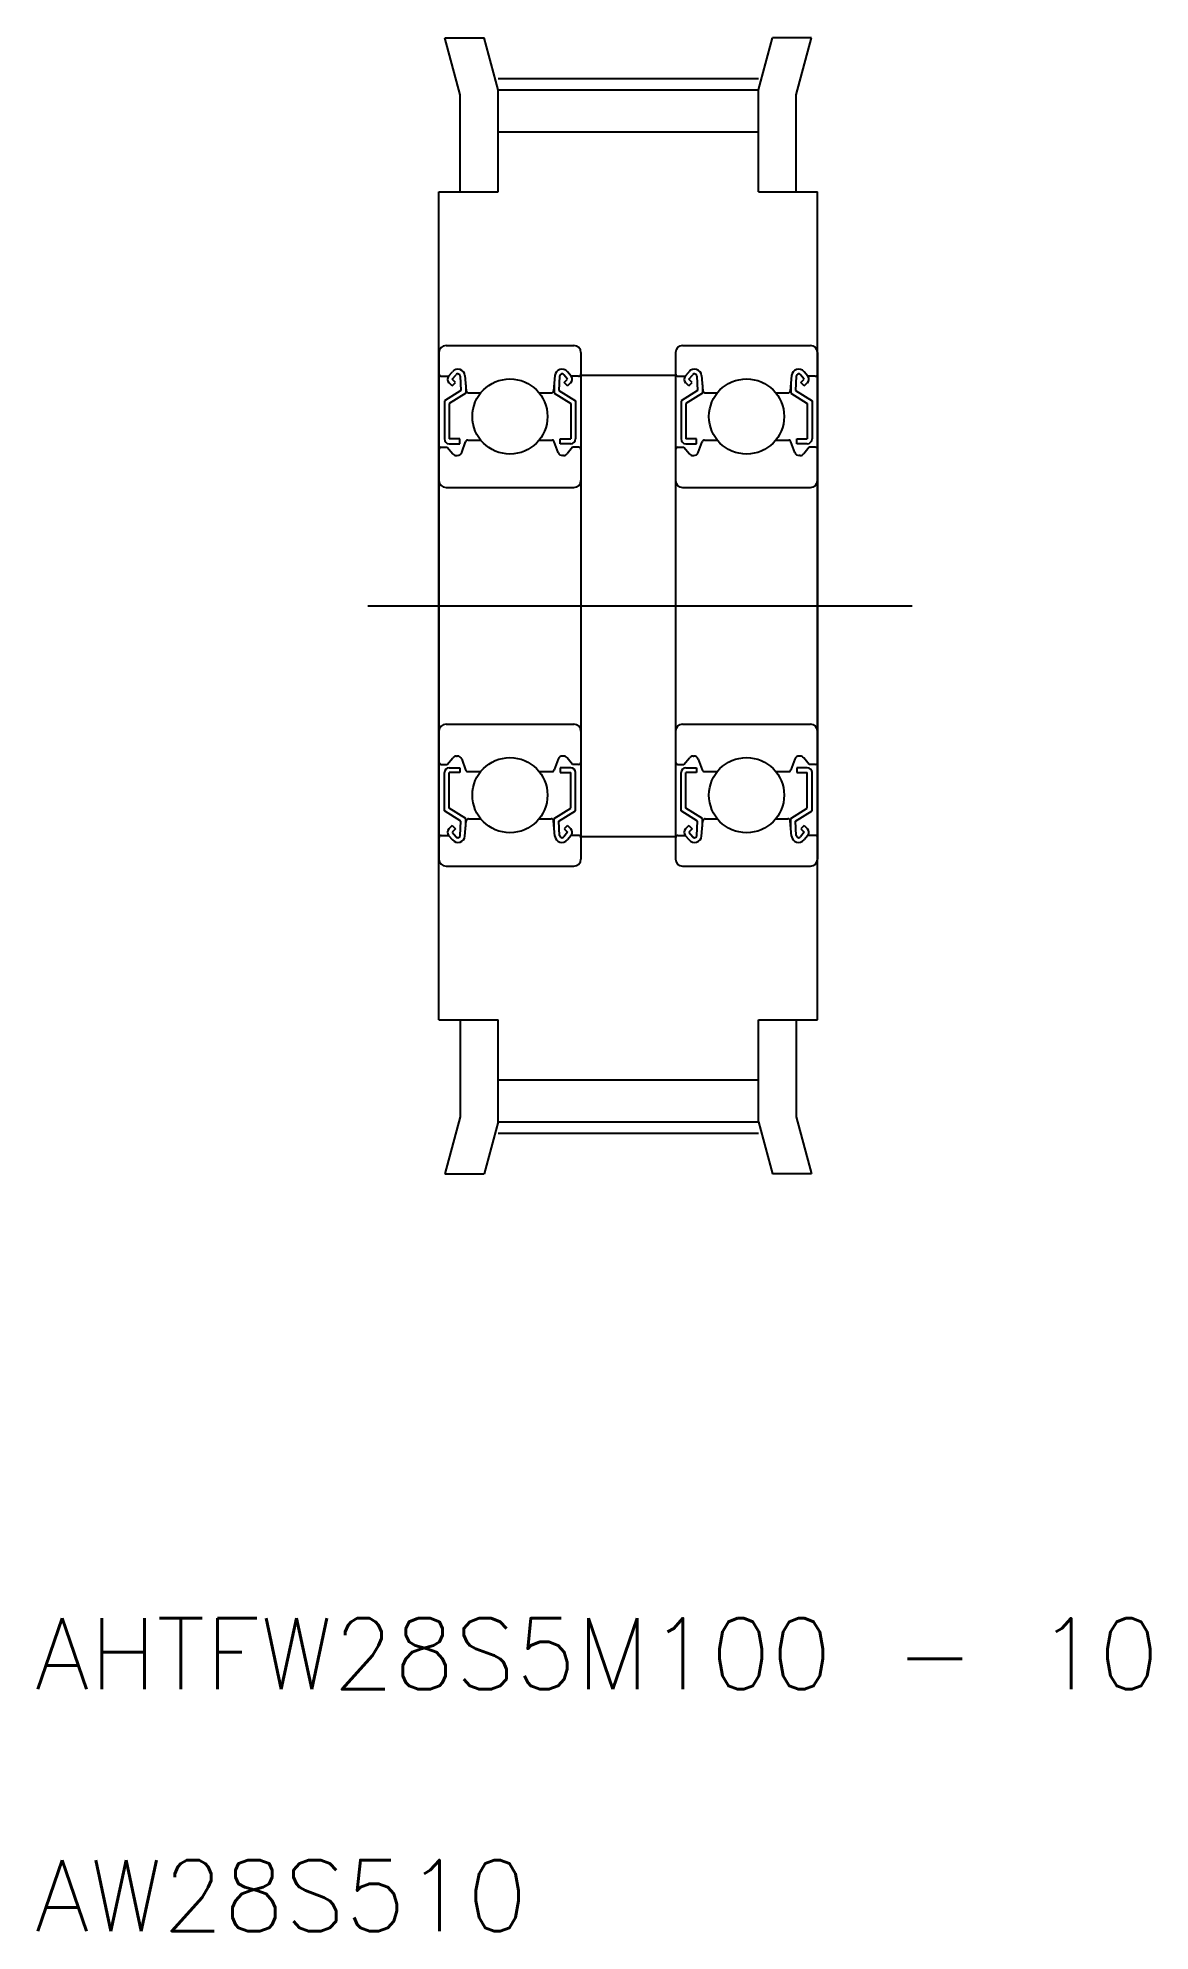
# Model space of a CAD drawing. Extents: x 22 to 69, y 0.3 to 80.3.
import ezdxf
from ezdxf.enums import TextEntityAlignment as Align

# ---------------------------------------------------------------- set-up
doc = ezdxf.new("R2010")
doc.units = 0
doc.linetypes.add('CENTER', pattern=[50.8, 31.75, -6.35, 6.35, -6.35])
doc.layers.get('0').update_dxf_attribs({"linetype": 'CONTINUOUS'})
doc.layers.add('CENTER', color=1, linetype='CONTINUOUS')
doc.styles.get("Standard").update_dxf_attribs({"font": 'txt.shx', "bigfont": 'bigfont.shx'})

msp = doc.modelspace()

# ---------------------------------------------------------------- linework, layer by layer
at = {"color": 7, "linetype": 'CONTINUOUS'}
for p, q in [((39.83, 77.906), (39.184, 80.317)), ((39.184, 80.317), (40.841, 80.317)), ((41.43, 78.117), (40.841, 80.317)), ((52.43, 78.117), (53.02, 80.317)), ((54.676, 80.317), (53.02, 80.317)), ((54.03, 77.906), (54.676, 80.317)), ((39.83, 73.817), (39.83, 77.906)), ((41.43, 78.117), (52.43, 78.117)), ((41.43, 73.817), (41.43, 78.117)), ((52.43, 73.817), (52.43, 78.117)), ((54.03, 73.817), (54.03, 77.906)), ((41.43, 76.347), (52.43, 76.347)), ((38.93, 38.817), (38.93, 73.817)), ((38.93, 73.817), (41.43, 73.817)), ((52.43, 73.817), (54.93, 73.817)), ((54.93, 38.817), (54.93, 73.817)), ((39.23, 67.317), (44.63, 67.317)), ((49.23, 67.317), (54.63, 67.317)), ((38.93, 67.017), (38.93, 45.617)), ((44.93, 67.017), (44.93, 45.617)), ((48.93, 67.017), (48.93, 45.617)), ((54.93, 67.017), (54.93, 45.617)), ((39.03, 66.017), (39.34, 66.017)), ((39.34, 66.017), (39.502, 66.21)), ((39.493, 65.606), (39.352, 65.747)), ((39.493, 65.888), (39.656, 66.082)), ((39.635, 65.747), (39.493, 65.888)), ((39.493, 65.606), (39.635, 65.747)), ((39.829, 66.027), (39.862, 65.415)), ((40.028, 66.045), (40.083, 65.408)), ((40.062, 65.651), (40.062, 65.304)), ((43.832, 66.045), (43.777, 65.408)), ((43.798, 65.651), (43.798, 65.304)), ((44.031, 66.027), (43.998, 65.415)), ((44.367, 65.888), (44.204, 66.082)), ((44.225, 65.747), (44.367, 65.888)), ((44.367, 65.606), (44.225, 65.747)), ((44.52, 66.017), (44.358, 66.21)), ((44.367, 65.606), (44.508, 65.747)), ((44.83, 66.017), (44.52, 66.017)), ((44.93, 66.067), (48.93, 66.067)), ((49.03, 66.017), (49.34, 66.017)), ((49.34, 66.017), (49.502, 66.21)), ((49.493, 65.606), (49.352, 65.747)), ((49.493, 65.888), (49.656, 66.082)), ((49.635, 65.747), (49.493, 65.888)), ((49.493, 65.606), (49.635, 65.747)), ((49.829, 66.027), (49.862, 65.415)), ((50.028, 66.045), (50.083, 65.408)), ((50.062, 65.651), (50.062, 65.304)), ((53.832, 66.045), (53.777, 65.408)), ((53.798, 65.651), (53.798, 65.304)), ((54.031, 66.027), (53.998, 65.415)), ((54.367, 65.888), (54.204, 66.082)), ((54.225, 65.747), (54.367, 65.888)), ((54.367, 65.606), (54.225, 65.747)), ((54.52, 66.017), (54.358, 66.21)), ((54.367, 65.606), (54.508, 65.747)), ((54.83, 66.017), (54.52, 66.017)), ((39.862, 65.415), (39.162, 64.978)), ((39.162, 64.978), (39.162, 63.367)), ((40.062, 65.304), (39.362, 64.867)), ((39.362, 64.867), (39.362, 63.367)), ((40.183, 65.317), (40.697, 65.317)), ((43.163, 65.317), (43.677, 65.317)), ((43.798, 65.304), (44.498, 64.867)), ((43.998, 65.415), (44.698, 64.978)), ((44.498, 64.867), (44.498, 63.367)), ((44.698, 64.978), (44.698, 63.367)), ((49.862, 65.415), (49.162, 64.978)), ((49.162, 64.978), (49.162, 63.367)), ((50.062, 65.304), (49.362, 64.867)), ((49.362, 64.867), (49.362, 63.367)), ((50.183, 65.317), (50.697, 65.317)), ((53.163, 65.317), (53.677, 65.317)), ((53.798, 65.304), (54.498, 64.867)), ((53.998, 65.415), (54.698, 64.978)), ((54.498, 64.867), (54.498, 63.367)), ((54.698, 64.978), (54.698, 63.367)), ((39.812, 63.367), (39.362, 63.367)), ((39.812, 63.167), (39.812, 63.367)), ((39.891, 62.799), (40.055, 63.251)), ((40.149, 63.317), (40.697, 63.317)), ((43.163, 63.317), (43.711, 63.317)), ((43.969, 62.799), (43.805, 63.251)), ((44.048, 63.167), (44.048, 63.367)), ((44.048, 63.367), (44.498, 63.367)), ((49.812, 63.367), (49.362, 63.367)), ((49.812, 63.167), (49.812, 63.367)), ((49.891, 62.799), (50.055, 63.251)), ((50.149, 63.317), (50.697, 63.317)), ((53.163, 63.317), (53.711, 63.317)), ((53.969, 62.799), (53.805, 63.251)), ((54.048, 63.367), (54.498, 63.367)), ((54.048, 63.167), (54.048, 63.367)), ((39.03, 63.017), (39.28, 63.017)), ((39.28, 63.017), (39.514, 62.738)), ((39.362, 63.167), (39.812, 63.167)), ((39.667, 62.667), (39.703, 62.667)), ((44.498, 63.167), (44.048, 63.167)), ((44.193, 62.667), (44.157, 62.667)), ((44.58, 63.017), (44.346, 62.738)), ((44.83, 63.017), (44.58, 63.017)), ((49.03, 63.017), (49.28, 63.017)), ((49.28, 63.017), (49.514, 62.738)), ((49.362, 63.167), (49.812, 63.167)), ((49.667, 62.667), (49.703, 62.667)), ((54.498, 63.167), (54.048, 63.167)), ((54.193, 62.667), (54.157, 62.667)), ((54.58, 63.017), (54.346, 62.738)), ((54.83, 63.017), (54.58, 63.017)), ((39.23, 61.317), (44.63, 61.317)), ((49.23, 61.317), (54.63, 61.317)), ((39.23, 51.317), (44.63, 51.317)), ((49.23, 51.317), (54.63, 51.317)), ((39.03, 49.617), (39.28, 49.617)), ((39.28, 49.617), (39.514, 49.896)), ((39.667, 49.967), (39.703, 49.967)), ((39.891, 49.835), (40.055, 49.383)), ((43.969, 49.835), (43.805, 49.383)), ((44.193, 49.967), (44.157, 49.967)), ((44.58, 49.617), (44.346, 49.896)), ((44.83, 49.617), (44.58, 49.617)), ((49.03, 49.617), (49.28, 49.617)), ((49.28, 49.617), (49.514, 49.896)), ((49.667, 49.967), (49.703, 49.967)), ((49.891, 49.835), (50.055, 49.383)), ((53.969, 49.835), (53.805, 49.383)), ((54.193, 49.967), (54.157, 49.967)), ((54.58, 49.617), (54.346, 49.896)), ((54.83, 49.617), (54.58, 49.617)), ((39.162, 47.656), (39.162, 49.267)), ((39.362, 49.467), (39.812, 49.467)), ((39.812, 49.267), (39.362, 49.267)), ((39.362, 47.767), (39.362, 49.267)), ((39.812, 49.467), (39.812, 49.267)), ((40.149, 49.317), (40.697, 49.317)), ((43.163, 49.317), (43.711, 49.317)), ((44.048, 49.467), (44.048, 49.267)), ((44.498, 49.467), (44.048, 49.467)), ((44.048, 49.267), (44.498, 49.267)), ((44.498, 47.767), (44.498, 49.267)), ((44.698, 47.656), (44.698, 49.267)), ((49.162, 47.656), (49.162, 49.267)), ((49.362, 49.467), (49.812, 49.467)), ((49.362, 47.767), (49.362, 49.267)), ((49.812, 49.267), (49.362, 49.267)), ((49.812, 49.467), (49.812, 49.267)), ((50.149, 49.317), (50.697, 49.317)), ((53.163, 49.317), (53.711, 49.317)), ((54.498, 49.467), (54.048, 49.467)), ((54.048, 49.467), (54.048, 49.267)), ((54.048, 49.267), (54.498, 49.267)), ((54.498, 47.767), (54.498, 49.267)), ((54.698, 47.656), (54.698, 49.267)), ((39.862, 47.219), (39.162, 47.656)), ((40.062, 47.33), (39.362, 47.767)), ((39.712, 47.548), (39.712, 47.548)), ((39.829, 46.607), (39.862, 47.219)), ((39.887, 47.439), (39.887, 47.439)), ((40.028, 46.589), (40.083, 47.226)), ((40.062, 46.983), (40.062, 47.33)), ((40.183, 47.317), (40.697, 47.317)), ((43.163, 47.317), (43.677, 47.317)), ((43.832, 46.589), (43.777, 47.226)), ((43.798, 47.33), (44.498, 47.767)), ((43.798, 46.983), (43.798, 47.33)), ((43.998, 47.219), (44.698, 47.656)), ((44.031, 46.607), (43.998, 47.219)), ((49.862, 47.219), (49.162, 47.656)), ((50.062, 47.33), (49.362, 47.767)), ((49.712, 47.548), (49.712, 47.548)), ((49.829, 46.607), (49.862, 47.219)), ((49.887, 47.439), (49.887, 47.439)), ((50.028, 46.589), (50.083, 47.226)), ((50.062, 46.983), (50.062, 47.33)), ((50.183, 47.317), (50.697, 47.317)), ((53.163, 47.317), (53.677, 47.317)), ((53.832, 46.589), (53.777, 47.226)), ((53.798, 47.33), (54.498, 47.767)), ((53.798, 46.983), (53.798, 47.33)), ((53.998, 47.219), (54.698, 47.656)), ((54.031, 46.607), (53.998, 47.219)), ((39.03, 46.617), (39.34, 46.617)), ((39.34, 46.617), (39.502, 46.424)), ((39.493, 47.028), (39.352, 46.887)), ((39.493, 47.028), (39.635, 46.887)), ((39.635, 46.887), (39.493, 46.746)), ((39.493, 46.746), (39.656, 46.552)), ((44.367, 46.746), (44.204, 46.552)), ((44.367, 47.028), (44.225, 46.887)), ((44.225, 46.887), (44.367, 46.746)), ((44.52, 46.617), (44.358, 46.424)), ((44.367, 47.028), (44.508, 46.887)), ((44.83, 46.617), (44.52, 46.617)), ((44.93, 46.567), (48.93, 46.567)), ((49.03, 46.617), (49.34, 46.617)), ((49.34, 46.617), (49.502, 46.424)), ((49.493, 47.028), (49.352, 46.887)), ((49.493, 47.028), (49.635, 46.887)), ((49.635, 46.887), (49.493, 46.746)), ((49.493, 46.746), (49.656, 46.552)), ((54.367, 46.746), (54.204, 46.552)), ((54.367, 47.028), (54.225, 46.887)), ((54.225, 46.887), (54.367, 46.746)), ((54.52, 46.617), (54.358, 46.424)), ((54.367, 47.028), (54.508, 46.887)), ((54.83, 46.617), (54.52, 46.617)), ((39.23, 45.317), (44.63, 45.317)), ((49.23, 45.317), (54.63, 45.317)), ((38.93, 38.817), (41.43, 38.817)), ((39.83, 38.817), (39.83, 34.728)), ((41.43, 34.517), (41.43, 38.817)), ((52.43, 34.517), (52.43, 38.817)), ((52.43, 38.817), (54.93, 38.817)), ((54.03, 38.817), (54.03, 34.728)), ((41.43, 36.287), (52.43, 36.287)), ((39.83, 34.728), (39.184, 32.317)), ((41.43, 34.517), (40.841, 32.317)), ((41.43, 34.517), (52.43, 34.517)), ((52.43, 34.517), (53.02, 32.317)), ((54.03, 34.728), (54.676, 32.317)), ((39.184, 32.317), (40.841, 32.317)), ((54.676, 32.317), (53.02, 32.317))]:
    msp.add_line(p, q, dxfattribs=at)
for centre in [(41.93, 64.317), (51.93, 64.317), (41.93, 48.317), (51.93, 48.317)]:
    msp.add_circle(centre, 1.587, dxfattribs=at)
for centre, radius, start, end in [((39.23, 67.017), 0.3, 90, 180), ((44.63, 67.017), 0.3, 0, 90), ((49.23, 67.017), 0.3, 90, 180), ((54.63, 67.017), 0.3, 0, 90), ((39.03, 66.117), 0.1, 180.00005, 270.00003), ((39.493, 65.888), 0.2, 139.86482, 225.00006), ((39.731, 66.019), 0.298, 5.00049, 140.17136), ((39.731, 66.019), 0.0983, 4.66455, 139.97394), ((44.129, 66.019), 0.298, 39.82861, 174.99974), ((44.129, 66.019), 0.0983, 40.02637, 175.33574), ((44.367, 65.888), 0.2, 314.99673, 40.13525), ((44.83, 66.117), 0.1, 269.99948, 359.99126), ((49.03, 66.117), 0.1, 180.00005, 270.00003), ((49.493, 65.888), 0.2, 139.86482, 225.00006), ((49.731, 66.019), 0.298, 5.00049, 140.17136), ((49.731, 66.019), 0.0983, 4.66455, 139.97394), ((54.129, 66.019), 0.298, 39.82861, 174.99974), ((54.129, 66.019), 0.0983, 40.02637, 175.33574), ((54.367, 65.888), 0.2, 314.99673, 40.13525), ((54.83, 66.117), 0.1, 269.99948, 359.99126), ((40.183, 65.417), 0.1, 185.14438, 270.00003), ((43.677, 65.417), 0.1, 269.99948, 354.85568), ((50.183, 65.417), 0.1, 185.14438, 270.00003), ((53.677, 65.417), 0.1, 269.99948, 354.85568), ((39.362, 63.367), 0.2, 180.00005, 270.00003), ((40.149, 63.217), 0.1, 89.99951, 160.11572), ((43.711, 63.217), 0.1, 19.88452, 90.00024), ((44.498, 63.367), 0.2, 269.99976, 359.99563), ((49.362, 63.367), 0.2, 180.00005, 270.00003), ((50.149, 63.217), 0.1, 89.99951, 160.11572), ((53.711, 63.217), 0.1, 19.88452, 90.00024), ((54.498, 63.367), 0.2, 269.99976, 359.99563), ((39.03, 62.917), 0.1, 89.99951, 180.00005), ((39.667, 62.867), 0.2, 220.13838, 270.00003), ((39.703, 62.867), 0.2, 270.00003, 340.11166), ((44.157, 62.867), 0.2, 199.88831, 269.99976), ((44.193, 62.867), 0.2, 269.99976, 319.86147), ((44.83, 62.917), 0.1, 359.99126, 90.00024), ((49.03, 62.917), 0.1, 89.99951, 180.00005), ((49.667, 62.867), 0.2, 220.13838, 270.00003), ((49.703, 62.867), 0.2, 270.00003, 340.11166), ((54.157, 62.867), 0.2, 199.88831, 269.99976), ((54.193, 62.867), 0.2, 269.99976, 319.86147), ((54.83, 62.917), 0.1, 359.99126, 90.00024), ((39.23, 61.617), 0.3, 180, 270), ((44.63, 61.617), 0.3, 270, 0), ((49.23, 61.617), 0.3, 180, 270), ((54.63, 61.617), 0.3, 270, 0), ((39.23, 51.017), 0.3, 90, 180), ((44.63, 51.017), 0.3, 0, 90), ((49.23, 51.017), 0.3, 90, 180), ((54.63, 51.017), 0.3, 0, 90), ((39.03, 49.717), 0.1, 179.99995, 270.00049), ((39.667, 49.767), 0.2, 89.99997, 139.86162), ((39.703, 49.767), 0.2, 19.88834, 89.99997), ((44.157, 49.767), 0.2, 90.00024, 160.11169), ((44.193, 49.767), 0.2, 40.13853, 90.00024), ((44.83, 49.717), 0.1, 269.99976, 0.00874), ((49.03, 49.717), 0.1, 179.99995, 270.00049), ((49.667, 49.767), 0.2, 89.99997, 139.86162), ((49.703, 49.767), 0.2, 19.88834, 89.99997), ((54.157, 49.767), 0.2, 90.00024, 160.11169), ((54.193, 49.767), 0.2, 40.13853, 90.00024), ((54.83, 49.717), 0.1, 269.99976, 0.00874), ((39.362, 49.267), 0.2, 89.99997, 179.99995), ((40.149, 49.417), 0.1, 199.88428, 270.00049), ((43.711, 49.417), 0.1, 269.99976, 340.11548), ((44.498, 49.267), 0.2, 0.00437, 90.00024), ((49.362, 49.267), 0.2, 89.99997, 179.99995), ((50.149, 49.417), 0.1, 199.88428, 270.00049), ((53.711, 49.417), 0.1, 269.99976, 340.11548), ((54.498, 49.267), 0.2, 0.00437, 90.00024), ((40.183, 47.217), 0.1, 89.99997, 174.85562), ((43.677, 47.217), 0.1, 5.14432, 90.00052), ((50.183, 47.217), 0.1, 89.99997, 174.85562), ((53.677, 47.217), 0.1, 5.14432, 90.00052), ((39.03, 46.517), 0.1, 89.99997, 179.99995), ((39.493, 46.746), 0.2, 134.99994, 220.13518), ((39.731, 46.615), 0.298, 219.82864, 354.99951), ((39.731, 46.615), 0.0983, 220.02606, 355.33545), ((44.129, 46.615), 0.298, 185.00026, 320.17139), ((44.129, 46.615), 0.0983, 184.66426, 319.97363), ((44.367, 46.746), 0.2, 319.86475, 45.00327), ((44.83, 46.517), 0.1, 0.00874, 90.00052), ((49.03, 46.517), 0.1, 89.99997, 179.99995), ((49.493, 46.746), 0.2, 134.99994, 220.13518), ((49.731, 46.615), 0.298, 219.82864, 354.99951), ((49.731, 46.615), 0.0983, 220.02606, 355.33545), ((54.129, 46.615), 0.298, 185.00026, 320.17139), ((54.129, 46.615), 0.0983, 184.66426, 319.97363), ((54.367, 46.746), 0.2, 319.86475, 45.00327), ((54.83, 46.517), 0.1, 0.00874, 90.00052), ((39.23, 45.617), 0.3, 180, 270), ((44.63, 45.617), 0.3, 270, 0), ((49.23, 45.617), 0.3, 180, 270), ((54.63, 45.617), 0.3, 270, 0)]:
    msp.add_arc(centre, radius, start, end, dxfattribs=at)
at = {"layer": 'CENTER', "color": 1, "linetype": 'CENTER'}
for p, q in [((41.43, 78.597), (52.43, 78.597)), ((35.93, 56.317), (58.93, 56.317)), ((41.43, 34.037), (52.43, 34.037))]:
    msp.add_line(p, q, dxfattribs=at)

# ---------------------------------------------------------------- texts
at = {"color": 7, "linetype": 'CONTINUOUS'}
for s, p in [('AHTFW28S5M100 - 10', (21.852, 9.634)), ('AW28S510', (21.852, -0.586))]:
    msp.add_text(s, height=3, dxfattribs=at).set_placement(p, align=Align.BOTTOM_LEFT)

doc.saveas('drawing.dxf')
